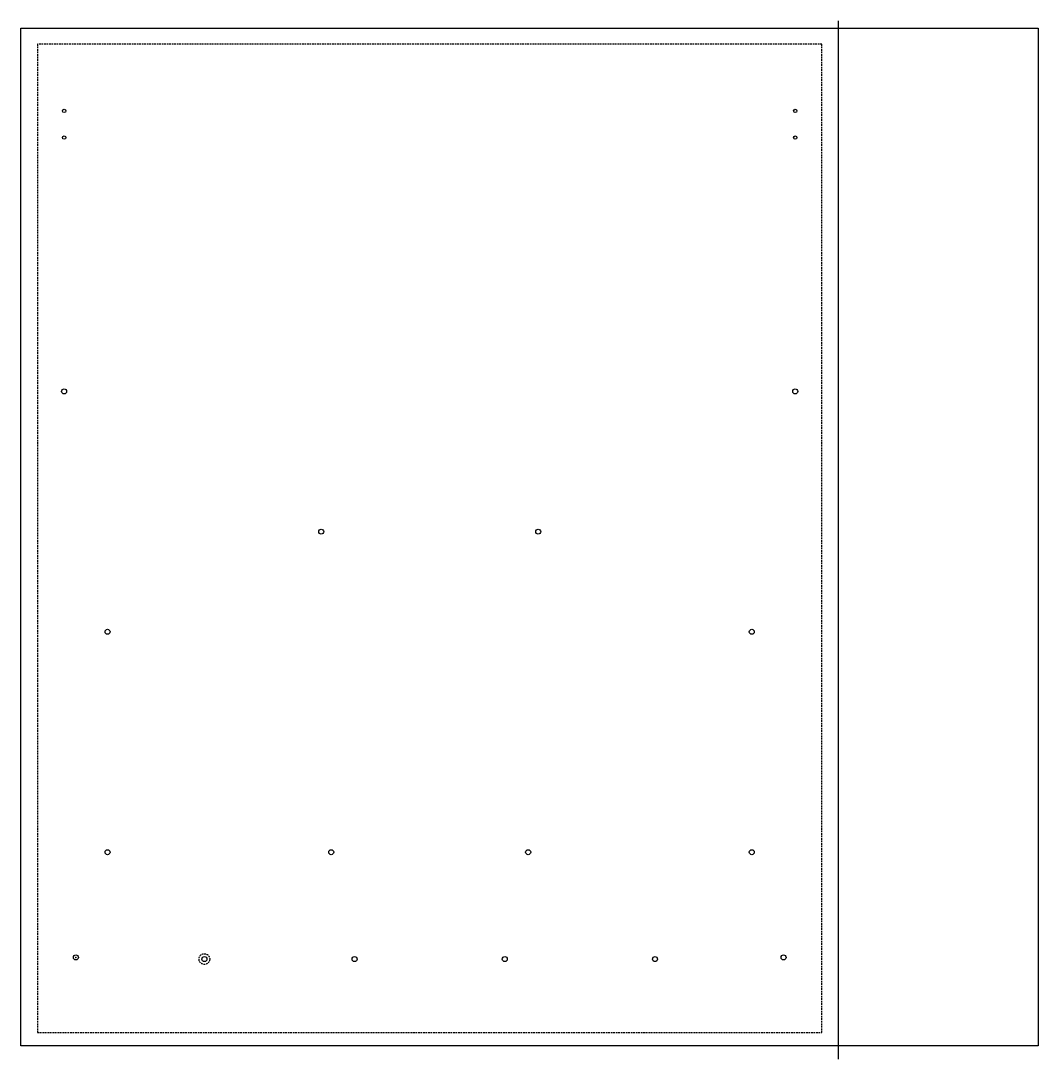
# Model space of a CAD drawing. Header units: millimetres. Extents: x -5 to 300, y -8 to 303.
import ezdxf

# ---------------------------------------------------------------- set-up
doc = ezdxf.new("R2010")
doc.units = ezdxf.units.MM
doc.linetypes.add('DASHED', pattern=[0.75, 0.5, -0.25])
doc.layers.get('0').update_dxf_attribs({"linetype": 'CONTINUOUS'})
doc.layers.add('1', color=7, linetype='DASHED')

msp = doc.modelspace()

# ---------------------------------------------------------------- linework, layer by layer
msp.add_line((240, -8), (240, 303))
msp.add_lwpolyline([(299.8, -4), (-5, -4), (-5, 300.8), (299.8, 300.8)], close=True)
for centre, radius in [((8, 276), 0.5), ((227, 276), 0.5), ((8, 268), 0.5), ((227, 268), 0.5), ((8, 192), 0.75), ((227, 192), 0.75), ((85, 150), 0.75), ((150, 150), 0.75), ((21, 120), 0.75), ((214, 120), 0.75), ((21, 54), 0.75), ((88, 54), 0.75), ((147, 54), 0.75), ((214, 54), 0.75), ((11.5, 22.5), 0.75), ((50, 22), 0.75), ((95, 22), 0.75), ((140, 22), 0.75), ((185, 22), 0.75), ((223.5, 22.5), 0.75)]:
    msp.add_circle(centre, radius)
msp.add_point((11.5, 22.5))
at = {"layer": '1'}
for p, q in [((0, 296), (0, 0)), ((235, 296), (0, 296)), ((235, 0), (235, 296)), ((0, 0), (235, 0))]:
    msp.add_line(p, q, dxfattribs=at)
msp.add_circle((50, 22), 1.6, dxfattribs=at)

doc.saveas('drawing.dxf')
